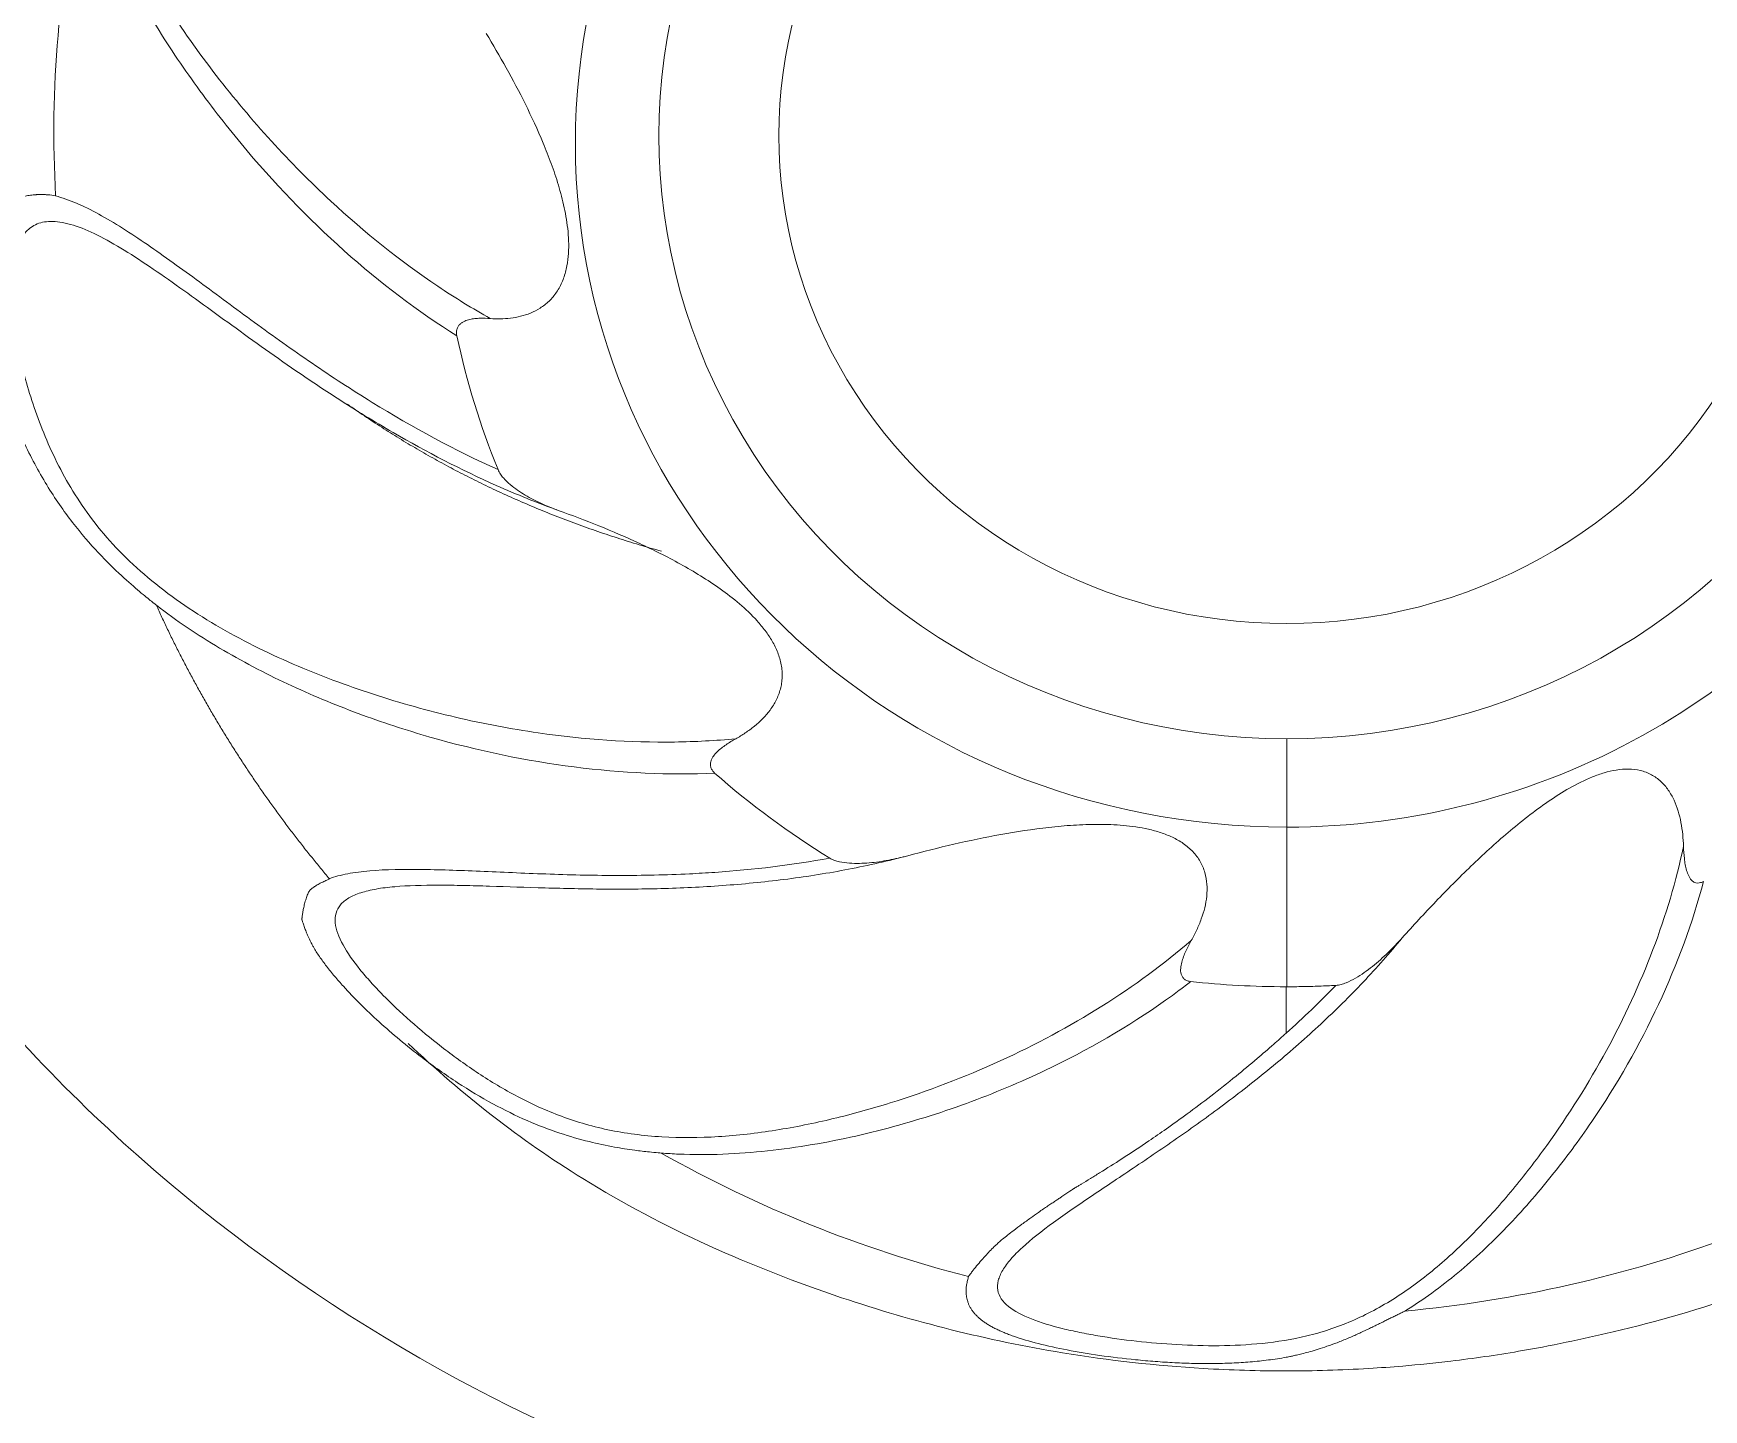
# Model space of a CAD drawing. Header units: millimetres. Extents: x -6909 to -4533, y -2578 to 782.
# Drawn here: x -5875.416 to -5870.484, y -643.571 to -639.507 of the extents above; entities that cross this region are included whole.
import ezdxf

# ---------------------------------------------------------------- set-up
doc = ezdxf.new("R2010")
doc.units = ezdxf.units.MM

msp = doc.modelspace()

# ---------------------------------------------------------------- linework, layer by layer
at = {"linetype": 'Continuous', "lineweight": 13}
for q in [(-5871.7149, -641.5901), (-5871.7149, -642.3223)]:
    msp.add_line((-5871.7149, -641.8509), q, dxfattribs=at)
at = {"linetype": 'Continuous', "lineweight": 18}
msp.add_line((-5871.7168, -642.3223), (-5871.7168, -642.3252), dxfattribs=at)
at = {"linetype": 'Continuous', "lineweight": 13, "extrusion": (0, 0, -1)}
for centre, major_axis, start_param, end_param in [((-5871.7149, -639.832), (2.101, 0), 1.570796, 4.712342), ((-5871.7149, -639.832), (2.101, 0), 4.712342, 7.853982), ((-5871.7149, -639.8084), (1.8542, 0), 1.570796, 4.712389), ((-5871.7149, -639.8084), (1.8542, 0), 4.712389, 7.853982)]:
    msp.add_ellipse(centre, major_axis=major_axis, ratio=0.960893, start_param=start_param, end_param=end_param, dxfattribs=at)
at = {"linetype": 'Continuous', "lineweight": 18, "extrusion": (0, 0, -1)}
for centre, major_axis, ratio, start_param, end_param in [((-5871.7149, -639.8084), (-1.5, 0), 0.960893, 4.712389, 7.853982), ((-5871.7149, -639.8084), (-1.5, 0), 0.960893, 1.570796, 4.712389), ((-5871.7168, -639.7997), (3.639, 0), 0.960893, 3.088095, 3.359272), ((-5871.7149, -639.919), (2.5014, 0), 0.960893, 2.768506, 2.940044), ((-5871.7168, -639.7997), (3.639, 0), 0.960893, 1.831581, 2.102619), ((-5871.7168, -639.7997), (3.639, 0), 0.960892, 1.20321, 1.47432)]:
    msp.add_ellipse(centre, major_axis=major_axis, ratio=ratio, start_param=start_param, end_param=end_param, dxfattribs=at)
at = {"linetype": 'Continuous', "lineweight": 13}
for points, knots in [([(-5871.7145, -647.6637), (-5872.2842, -647.6637), (-5873.4435, -647.5575), (-5875.6769, -646.9222), (-5877.6614, -645.6751), (-5878.9752, -644.1782), (-5879.5886, -643.232), (-5879.9751, -642.4819), (-5880.2844, -641.702), (-5880.4755, -641.0256), (-5880.5877, -640.4839), (-5880.6723, -639.9357), (-5880.7235, -639.1838), (-5880.7112, -638.4697), (-5880.7151, -637.8831), (-5880.7147, -637.5381)], [0, 0, 0, 0, 0.105821, 0.215179, 0.430357, 0.537946, 0.591741, 0.645536, 0.69933, 0.753125, 0.780022, 0.80692, 0.860714, 0.914509, 1, 1, 1, 1]), ([(-5876.7146, -637.6423), (-5876.7148, -637.9886), (-5876.7128, -638.5284), (-5876.719, -639.3748), (-5876.7, -639.711), (-5876.6579, -640.0249), (-5876.6, -640.3379), (-5876.4989, -640.7131), (-5876.3317, -641.1569), (-5876.1204, -641.5803), (-5875.7823, -642.1167), (-5875.0527, -642.966), (-5873.9416, -643.6752), (-5872.6866, -644.0367), (-5872.0352, -644.0972), (-5871.7145, -644.0971)], [0, 0, 0, 0, 0.085491, 0.139286, 0.19308, 0.219978, 0.246875, 0.30067, 0.354464, 0.408259, 0.462054, 0.569643, 0.784821, 0.894179, 1, 1, 1, 1]), ([(-5874.8135, -637.9667), (-5874.8538, -637.9314), (-5874.9197, -637.9151), (-5875.0025, -637.9522), (-5875.0819, -638.0218), (-5875.1613, -638.1381), (-5875.231, -638.2955), (-5875.2744, -638.4491), (-5875.2924, -638.5821), (-5875.2934, -638.6917), (-5875.2867, -638.7782), (-5875.2713, -638.8689), (-5875.2447, -638.97), (-5875.2057, -639.0795), (-5875.1534, -639.196), (-5875.0927, -639.3101), (-5875.0031, -639.4578), (-5874.8791, -639.6328), (-5874.7157, -639.8274), (-5874.5007, -640.045), (-5874.2817, -640.2197), (-5874.1192, -640.3195), (-5874.0671, -640.3487)], [0, 0, 0, 0, 0.076531, 0.117212, 0.157892, 0.239481, 0.304592, 0.362664, 0.414063, 0.439636, 0.465209, 0.491321, 0.517433, 0.549909, 0.582385, 0.615199, 0.648013, 0.712882, 0.777323, 0.841781, 0.949623, 1, 1, 1, 1]), ([(-5871.7145, -644.0971), (-5871.3937, -644.0971), (-5870.7515, -644.0375), (-5869.515, -643.6848), (-5868.4192, -642.9988), (-5867.6893, -642.1717), (-5867.3478, -641.6484), (-5867.1323, -641.2347), (-5866.9595, -640.8008), (-5866.8446, -640.4074), (-5866.7735, -640.0483), (-5866.7331, -639.7426), (-5866.7131, -639.4689), (-5866.7149, -639.0056), (-5866.7144, -638.7358), (-5866.7144, -638.5945)], [0, 0, 0, 0, 0.115471, 0.230941, 0.461882, 0.577353, 0.635088, 0.692824, 0.750559, 0.808294, 0.846971, 0.885647, 0.923765, 0.961882, 1, 1, 1, 1]), ([(-5862.7145, -638.6132), (-5862.7147, -638.7543), (-5862.7129, -639.049), (-5862.7197, -639.4333), (-5862.768, -640.0104), (-5862.8513, -640.5529), (-5862.9901, -641.1745), (-5863.2075, -641.8791), (-5863.5279, -642.6397), (-5863.9224, -643.3695), (-5864.542, -644.2892), (-5865.8559, -645.7413), (-5867.8093, -646.9424), (-5870.0061, -647.5594), (-5871.1447, -647.6638), (-5871.7145, -647.6637)], [0, 0, 0, 0, 0.038118, 0.076235, 0.114353, 0.153029, 0.191706, 0.249441, 0.307176, 0.364912, 0.422647, 0.538118, 0.769059, 0.884529, 1, 1, 1, 1]), ([(-5874.519, -640.5844), (-5874.5603, -640.5577), (-5874.6714, -640.4835), (-5874.8449, -640.3585), (-5875.0006, -640.2446), (-5875.1173, -640.1652), (-5875.1994, -640.1154), (-5875.2741, -640.0795), (-5875.3282, -640.0642), (-5875.3654, -640.0612), (-5875.3894, -640.0639), (-5875.4104, -640.0709), (-5875.448, -640.0944), (-5875.4798, -640.1632), (-5875.4841, -640.2942), (-5875.4628, -640.4458), (-5875.418, -640.6106), (-5875.3597, -640.7537), (-5875.2947, -640.8693), (-5875.2359, -640.9538), (-5875.1643, -641.0365), (-5875.0793, -641.1153), (-5874.9831, -641.1886), (-5874.8777, -641.2558), (-5874.7661, -641.3161), (-5874.6119, -641.3877), (-5874.4134, -641.462), (-5874.1701, -641.5297), (-5873.8704, -641.5866), (-5873.5913, -641.6056), (-5873.4015, -641.5955), (-5873.3423, -641.5899)], [0, 0, 0, 0, 0.028785, 0.078633, 0.128481, 0.15365, 0.178819, 0.203987, 0.229156, 0.240973, 0.252789, 0.264605, 0.276422, 0.326981, 0.377819, 0.428622, 0.479425, 0.530262, 0.554719, 0.579175, 0.603631, 0.628088, 0.653126, 0.678164, 0.703463, 0.728762, 0.778776, 0.828458, 0.878154, 0.961299, 1, 1, 1, 1]), ([(-5874.5424, -642.0032), (-5874.5264, -641.9972), (-5874.5082, -641.9924), (-5874.4681, -641.9847), (-5874.4462, -641.9819), (-5874.3757, -641.9759), (-5874.3225, -641.9751), (-5874.2087, -641.9768), (-5874.1483, -641.9791), (-5874.0226, -641.9844), (-5873.9572, -641.9874), (-5873.8569, -641.9909), (-5873.8231, -641.9919), (-5873.7551, -641.9932), (-5873.6523, -641.9943), (-5873.5482, -641.9922), (-5873.4537, -641.9876), (-5873.4288, -641.9861), (-5873.4039, -641.9844)], [0, 0, 0, 0, 0.078638, 0.078638, 0.157276, 0.157276, 0.314552, 0.314552, 0.471828, 0.471828, 0.629104, 0.629104, 0.707742, 0.707742, 0.78638, 0.943656, 0.943656, 1, 1, 1, 1])]:
    msp.add_open_spline(points, degree=3, knots=knots, dxfattribs=at)
at = {"linetype": 'Continuous', "lineweight": 18}
for points, knots in [([(-5874.1658, -640.4002), (-5874.2802, -640.3284), (-5874.3918, -640.2439), (-5874.6054, -640.0532), (-5874.7074, -639.947), (-5874.8508, -639.7745), (-5874.8969, -639.7147), (-5874.9855, -639.5911), (-5875.0279, -639.5271), (-5875.108, -639.3952), (-5875.1456, -639.3272), (-5875.2138, -639.1879), (-5875.2444, -639.1164), (-5875.2699, -639.0446)], [0, 0, 0, 0, 0.25, 0.25, 0.5, 0.5, 0.625, 0.625, 0.75, 0.75, 0.875, 0.875, 1, 1, 1, 1]), ([(-5874.0791, -639.5067), (-5874.059, -639.5399), (-5874.0393, -639.5738), (-5874.0006, -639.6434), (-5873.9817, -639.6791), (-5873.9452, -639.7528), (-5873.9275, -639.7908), (-5873.9027, -639.8505), (-5873.8947, -639.8707), (-5873.8796, -639.912), (-5873.8725, -639.9331), (-5873.8595, -639.9763), (-5873.8537, -639.9985), (-5873.8438, -640.0444), (-5873.8399, -640.0679), (-5873.8364, -640.1041), (-5873.8357, -640.1164), (-5873.8354, -640.141), (-5873.8359, -640.1533), (-5873.8381, -640.1779), (-5873.84, -640.1903), (-5873.8456, -640.2149), (-5873.8493, -640.2268), (-5873.8564, -640.244), (-5873.8591, -640.2496), (-5873.8648, -640.2604), (-5873.8679, -640.2656), (-5873.8746, -640.2755), (-5873.8781, -640.2802), (-5873.8856, -640.2891), (-5873.8896, -640.2933), (-5873.9019, -640.3052), (-5873.9107, -640.312), (-5873.9289, -640.3237), (-5873.9385, -640.3286), (-5873.9675, -640.3406), (-5873.9873, -640.3452), (-5874.0173, -640.3488), (-5874.0273, -640.3494), (-5874.0472, -640.3498), (-5874.0572, -640.3495), (-5874.0671, -640.3488)], [0, 0, 0, 0, 0.125, 0.125, 0.25, 0.25, 0.375, 0.375, 0.4375, 0.4375, 0.5, 0.5, 0.5625, 0.5625, 0.625, 0.625, 0.65625, 0.65625, 0.6875, 0.6875, 0.71875, 0.71875, 0.75, 0.75, 0.765625, 0.765625, 0.78125, 0.78125, 0.796875, 0.796875, 0.8125, 0.8125, 0.84375, 0.84375, 0.875, 0.875, 0.9375, 0.9375, 0.96875, 0.96875, 1, 1, 1, 1]), ([(-5875.0532, -641.1956), (-5875.0546, -641.1944), (-5875.0596, -641.1906), (-5875.0763, -641.1771), (-5875.0881, -641.1676), (-5875.1179, -641.1424), (-5875.136, -641.1268), (-5875.1771, -641.0887), (-5875.2002, -641.0663), (-5875.2492, -641.0139), (-5875.2751, -640.9841), (-5875.3267, -640.9173), (-5875.3523, -640.8804), (-5875.4012, -640.8003), (-5875.4244, -640.7571), (-5875.4562, -640.6888), (-5875.4663, -640.6654), (-5875.4806, -640.6295), (-5875.4875, -640.6114), (-5875.4952, -640.5899), (-5875.499, -640.5791), (-5875.5009, -640.5736), (-5875.5018, -640.5709), (-5875.5023, -640.5696), (-5875.5025, -640.5689), (-5875.5026, -640.5685), (-5875.5026, -640.5684), (-5875.5027, -640.5683), (-5875.5027, -640.5682), (-5875.5028, -640.5679), (-5875.5032, -640.5666), (-5875.5041, -640.5633), (-5875.5047, -640.5613), (-5875.505, -640.5602), (-5875.5051, -640.5596), (-5875.5052, -640.5593), (-5875.5052, -640.5592), (-5875.5053, -640.5591), (-5875.5053, -640.5591), (-5875.5065, -640.5545), (-5875.5081, -640.5484), (-5875.5096, -640.5425), (-5875.5103, -640.5399), (-5875.5106, -640.5387), (-5875.5108, -640.5381), (-5875.5108, -640.5378), (-5875.5109, -640.5376), (-5875.5109, -640.5376), (-5875.5109, -640.5376), (-5875.5139, -640.5259), (-5875.5181, -640.5086), (-5875.5228, -640.4886), (-5875.525, -640.4786), (-5875.5261, -640.4736), (-5875.5267, -640.4711), (-5875.527, -640.4698), (-5875.5271, -640.4692), (-5875.5272, -640.4689), (-5875.5272, -640.4687), (-5875.5272, -640.4686), (-5875.5283, -640.4637), (-5875.53, -640.4565), (-5875.5342, -640.4376), (-5875.5368, -640.4258), (-5875.5423, -640.3981), (-5875.5453, -640.3821), (-5875.5496, -640.3552), (-5875.5517, -640.341), (-5875.5539, -640.3233), (-5875.555, -640.3142), (-5875.5555, -640.3096), (-5875.5557, -640.3073), (-5875.5559, -640.3061), (-5875.5559, -640.3055), (-5875.5559, -640.3053), (-5875.556, -640.3051), (-5875.556, -640.305), (-5875.558, -640.2855), (-5875.5597, -640.2651), (-5875.5616, -640.2333), (-5875.5621, -640.2225), (-5875.5625, -640.2061), (-5875.5626, -640.1979), (-5875.5627, -640.1882), (-5875.5626, -640.1833), (-5875.5626, -640.1809), (-5875.5626, -640.1796), (-5875.5626, -640.179), (-5875.5626, -640.1788), (-5875.5626, -640.1786), (-5875.5626, -640.1786), (-5875.5623, -640.1625), (-5875.5615, -640.1489), (-5875.5593, -640.1258), (-5875.5579, -640.1163), (-5875.5553, -640.101), (-5875.554, -640.0951), (-5875.5525, -640.0888), (-5875.5519, -640.0862), (-5875.5514, -640.0843), (-5875.5512, -640.0836), (-5875.5511, -640.0833), (-5875.551, -640.0831), (-5875.551, -640.0831), (-5875.551, -640.083), (-5875.551, -640.083), (-5875.551, -640.083), (-5875.5481, -640.0734), (-5875.5442, -640.0634), (-5875.5361, -640.0486), (-5875.533, -640.0437), (-5875.5277, -640.0366), (-5875.5249, -640.0331), (-5875.5213, -640.0291), (-5875.5195, -640.0271), (-5875.5185, -640.0262), (-5875.518, -640.0257), (-5875.5178, -640.0255), (-5875.5177, -640.0253), (-5875.5176, -640.0253), (-5875.5069, -640.0148), (-5875.4963, -640.008), (-5875.4827, -640.0009), (-5875.4785, -639.999), (-5875.4729, -639.9968), (-5875.4703, -639.9958), (-5875.4676, -639.9949), (-5875.4663, -639.9944), (-5875.4657, -639.9942), (-5875.4654, -639.9941), (-5875.4653, -639.9941), (-5875.4652, -639.9941), (-5875.4652, -639.994), (-5875.4559, -639.9909), (-5875.4463, -639.9883), (-5875.4312, -639.9855), (-5875.426, -639.9848), (-5875.4181, -639.9839), (-5875.4142, -639.9835), (-5875.4094, -639.9831), (-5875.4071, -639.983), (-5875.4059, -639.9829), (-5875.4053, -639.9829), (-5875.405, -639.9829), (-5875.4048, -639.9829), (-5875.4048, -639.9829), (-5875.4047, -639.9829), (-5875.4026, -639.9827), (-5875.3992, -639.9826), (-5875.3921, -639.9825), (-5875.388, -639.9825), (-5875.3823, -639.9828), (-5875.3792, -639.983), (-5875.3775, -639.9831), (-5875.3767, -639.9831), (-5875.3763, -639.9831), (-5875.3761, -639.9832), (-5875.3759, -639.9832), (-5875.365, -639.984), (-5875.3564, -639.9855), (-5875.3506, -639.9868)], [0, 0, 0, 0, 0.013889, 0.013889, 0.027778, 0.027778, 0.041667, 0.041667, 0.055556, 0.055556, 0.069444, 0.069444, 0.083333, 0.083333, 0.097222, 0.097222, 0.104167, 0.104167, 0.107639, 0.109375, 0.110243, 0.110677, 0.110894, 0.111003, 0.111057, 0.111084, 0.111098, 0.111098, 0.111111, 0.111111, 0.125, 0.131944, 0.135417, 0.137153, 0.138021, 0.138455, 0.138672, 0.138672, 0.138889, 0.138889, 0.152778, 0.159722, 0.163194, 0.164931, 0.165799, 0.166233, 0.16645, 0.16645, 0.166667, 0.166667, 0.194444, 0.208333, 0.215278, 0.21875, 0.220486, 0.221354, 0.221788, 0.222005, 0.222005, 0.222222, 0.222222, 0.25, 0.25, 0.277778, 0.277778, 0.305556, 0.305556, 0.319444, 0.326389, 0.329861, 0.331597, 0.332465, 0.332899, 0.333116, 0.333225, 0.333225, 0.333333, 0.333333, 0.388889, 0.388889, 0.416667, 0.416667, 0.430556, 0.4375, 0.440972, 0.442708, 0.443576, 0.44401, 0.444227, 0.444227, 0.444444, 0.444444, 0.472222, 0.472222, 0.5, 0.5, 0.527778, 0.527778, 0.541667, 0.548611, 0.552083, 0.553819, 0.554688, 0.555122, 0.555339, 0.555339, 0.555556, 0.555556, 0.611111, 0.611111, 0.638889, 0.638889, 0.652778, 0.659722, 0.663194, 0.664931, 0.665799, 0.666233, 0.666233, 0.666667, 0.666667, 0.722222, 0.722222, 0.75, 0.75, 0.763889, 0.770833, 0.774306, 0.776042, 0.77691, 0.777344, 0.777344, 0.777778, 0.777778, 0.833333, 0.833333, 0.861111, 0.861111, 0.875, 0.881944, 0.885417, 0.887153, 0.888021, 0.888455, 0.888672, 0.888672, 0.888889, 0.888889, 0.916667, 0.916667, 0.930556, 0.9375, 0.940972, 0.942708, 0.943576, 0.94401, 0.94401, 0.944444, 0.944444, 1, 1, 1, 1]), ([(-5875.3506, -639.9868), (-5875.3311, -639.9919), (-5875.3106, -639.9991), (-5875.2681, -640.0172), (-5875.246, -640.0281), (-5875.1777, -640.0654), (-5875.1295, -640.0964), (-5875.0299, -640.1647), (-5874.9786, -640.2018), (-5874.8732, -640.2793), (-5874.819, -640.3197), (-5874.7357, -640.3804), (-5874.7077, -640.4007), (-5874.6509, -640.4411), (-5874.5649, -640.5012), (-5874.4762, -640.5592), (-5874.2958, -640.6705), (-5874.1711, -640.7382), (-5874.0443, -640.7951)], [0, 0, 0, 0, 0.0625, 0.0625, 0.125, 0.125, 0.25, 0.25, 0.375, 0.375, 0.5, 0.5, 0.5625, 0.5625, 0.625, 0.75, 0.75, 1, 1, 1, 1]), ([(-5874.0671, -640.3487), (-5874.0772, -640.348), (-5874.0872, -640.3477), (-5874.1024, -640.3481), (-5874.1074, -640.3484), (-5874.1176, -640.3495), (-5874.1227, -640.3503), (-5874.1328, -640.3527), (-5874.1378, -640.3542), (-5874.1451, -640.3575), (-5874.1475, -640.3587), (-5874.1521, -640.3616), (-5874.1544, -640.3634), (-5874.1586, -640.3674), (-5874.1606, -640.3698), (-5874.1637, -640.3751), (-5874.165, -640.3781), (-5874.1665, -640.3843), (-5874.1668, -640.3876), (-5874.1667, -640.394), (-5874.1663, -640.3971), (-5874.1657, -640.4001)], [0, 0, 0, 0, 0.25, 0.25, 0.375, 0.375, 0.5, 0.5, 0.625, 0.625, 0.6875, 0.6875, 0.75, 0.75, 0.8125, 0.8125, 0.875, 0.875, 0.9375, 0.9375, 1, 1, 1, 1]), ([(-5873.8667, -640.9153), (-5873.928, -640.8932), (-5874.0936, -640.8264), (-5874.3127, -640.7128), (-5874.4649, -640.6192), (-5874.519, -640.5844)], [0, 0, 0, 0, 0.271615, 0.736556, 1, 1, 1, 1]), ([(-5873.8667, -640.9153), (-5873.8834, -640.9093), (-5873.8999, -640.9027), (-5873.9324, -640.8878), (-5873.9483, -640.8796), (-5873.9792, -640.8613), (-5873.9941, -640.8513), (-5874.0153, -640.8333), (-5874.0221, -640.8268), (-5874.0315, -640.8161), (-5874.0344, -640.8123), (-5874.0399, -640.8041), (-5874.0423, -640.7998), (-5874.0443, -640.795)], [0, 0, 0, 0, 0.25, 0.25, 0.5, 0.5, 0.75, 0.75, 0.875, 0.875, 0.9375, 0.9375, 1, 1, 1, 1]), ([(-5873.8667, -640.9154), (-5873.8266, -640.9298), (-5873.7865, -640.945), (-5873.7062, -640.9775), (-5873.6661, -640.9947), (-5873.5858, -641.032), (-5873.5457, -641.0519), (-5873.4857, -641.0851), (-5873.4658, -641.0967), (-5873.4265, -641.121), (-5873.4071, -641.1338), (-5873.3687, -641.161), (-5873.3499, -641.1754), (-5873.3131, -641.2068), (-5873.2954, -641.2235), (-5873.2707, -641.251), (-5873.2627, -641.2606), (-5873.2479, -641.2804), (-5873.241, -641.2907), (-5873.2286, -641.3122), (-5873.223, -641.3234), (-5873.2138, -641.3469), (-5873.2103, -641.3589), (-5873.2069, -641.3772), (-5873.206, -641.3834), (-5873.2051, -641.3957), (-5873.205, -641.4018), (-5873.2054, -641.4139), (-5873.2059, -641.4199), (-5873.2077, -641.4317), (-5873.209, -641.4375), (-5873.2136, -641.4547), (-5873.2178, -641.4655), (-5873.228, -641.4861), (-5873.2341, -641.4959), (-5873.2542, -641.5232), (-5873.2699, -641.5388), (-5873.2958, -641.5599), (-5873.3048, -641.5665), (-5873.3232, -641.5788), (-5873.3326, -641.5845), (-5873.3423, -641.59)], [0, 0, 0, 0, 0.125, 0.125, 0.25, 0.25, 0.375, 0.375, 0.4375, 0.4375, 0.5, 0.5, 0.5625, 0.5625, 0.625, 0.625, 0.65625, 0.65625, 0.6875, 0.6875, 0.71875, 0.71875, 0.75, 0.75, 0.765625, 0.765625, 0.78125, 0.78125, 0.796875, 0.796875, 0.8125, 0.8125, 0.84375, 0.84375, 0.875, 0.875, 0.9375, 0.9375, 0.96875, 0.96875, 1, 1, 1, 1]), ([(-5873.4047, -641.6916), (-5873.539, -641.6973), (-5873.6782, -641.6911), (-5873.9604, -641.6552), (-5874.1034, -641.6255), (-5874.3165, -641.5643), (-5874.3872, -641.5411), (-5874.5276, -641.4889), (-5874.5971, -641.46), (-5874.734, -641.3958), (-5874.8013, -641.3606), (-5874.9315, -641.2833), (-5874.9944, -641.2411), (-5875.0532, -641.1956)], [0, 0, 0, 0, 0.25, 0.25, 0.5, 0.5, 0.625, 0.625, 0.75, 0.75, 0.875, 0.875, 1, 1, 1, 1]), ([(-5873.3423, -641.5899), (-5873.3521, -641.5954), (-5873.3617, -641.6011), (-5873.3802, -641.6138), (-5873.3891, -641.6207), (-5873.4012, -641.6326), (-5873.405, -641.6369), (-5873.4099, -641.6439), (-5873.4115, -641.6463), (-5873.4141, -641.6515), (-5873.4152, -641.6542), (-5873.4168, -641.6601), (-5873.4173, -641.6631), (-5873.4172, -641.6694), (-5873.4166, -641.6725), (-5873.4145, -641.6786), (-5873.4129, -641.6814), (-5873.4092, -641.6866), (-5873.407, -641.689), (-5873.4047, -641.6911)], [0, 0, 0, 0, 0.25, 0.25, 0.5, 0.5, 0.625, 0.625, 0.6875, 0.6875, 0.75, 0.75, 0.8125, 0.8125, 0.875, 0.875, 0.9375, 0.9375, 1, 1, 1, 1]), ([(-5871.3743, -642.1779), (-5871.3418, -642.1417), (-5871.3088, -642.1059), (-5871.2413, -642.0353), (-5871.2068, -642.0006), (-5871.1359, -641.9324), (-5871.0995, -641.8989), (-5871.0425, -641.8505), (-5871.0232, -641.8348), (-5870.9839, -641.8043), (-5870.9639, -641.7895), (-5870.9228, -641.7613), (-5870.9017, -641.7479), (-5870.8581, -641.7232), (-5870.8358, -641.712), (-5870.8012, -641.6981), (-5870.7894, -641.6939), (-5870.7658, -641.687), (-5870.754, -641.6842), (-5870.7302, -641.6804), (-5870.7181, -641.6794), (-5870.694, -641.6798), (-5870.6823, -641.6811), (-5870.6653, -641.6851), (-5870.6597, -641.6868), (-5870.6488, -641.6909), (-5870.6435, -641.6933), (-5870.6335, -641.6986), (-5870.6286, -641.7016), (-5870.6194, -641.7083), (-5870.615, -641.7119), (-5870.6024, -641.7236), (-5870.5951, -641.7322), (-5870.5821, -641.7508), (-5870.5764, -641.7609), (-5870.562, -641.7922), (-5870.5555, -641.8144), (-5870.5489, -641.8489), (-5870.5472, -641.8606), (-5870.5448, -641.8841), (-5870.544, -641.8959), (-5870.5436, -641.9078)], [0, 0, 0, 0, 0.125, 0.125, 0.25, 0.25, 0.375, 0.375, 0.4375, 0.4375, 0.5, 0.5, 0.5625, 0.5625, 0.625, 0.625, 0.65625, 0.65625, 0.6875, 0.6875, 0.71875, 0.71875, 0.75, 0.75, 0.765625, 0.765625, 0.78125, 0.78125, 0.796875, 0.796875, 0.8125, 0.8125, 0.84375, 0.84375, 0.875, 0.875, 0.9375, 0.9375, 0.96875, 0.96875, 1, 1, 1, 1]), ([(-5872.8339, -641.9353), (-5872.7891, -641.9232), (-5872.7439, -641.9119), (-5872.6526, -641.8908), (-5872.6065, -641.8812), (-5872.5131, -641.8643), (-5872.4658, -641.857), (-5872.3936, -641.8489), (-5872.3694, -641.8467), (-5872.3208, -641.8436), (-5872.2964, -641.8427), (-5872.2474, -641.8427), (-5872.2227, -641.8436), (-5872.173, -641.848), (-5872.1483, -641.8515), (-5872.1116, -641.8598), (-5872.0995, -641.8631), (-5872.0757, -641.8709), (-5872.0642, -641.8755), (-5872.0418, -641.8861), (-5872.0309, -641.8922), (-5872.0104, -641.9065), (-5872.001, -641.9144), (-5871.9883, -641.9277), (-5871.9843, -641.9324), (-5871.977, -641.9422), (-5871.9737, -641.9472), (-5871.9678, -641.9575), (-5871.9652, -641.9629), (-5871.9606, -641.9738), (-5871.9586, -641.9795), (-5871.9537, -641.9966), (-5871.9518, -642.0081), (-5871.9501, -642.0313), (-5871.9503, -642.0431), (-5871.9538, -642.0777), (-5871.9596, -642.1001), (-5871.9715, -642.1329), (-5871.976, -642.1437), (-5871.9859, -642.1649), (-5871.9912, -642.1753), (-5871.997, -642.1855)], [0, 0, 0, 0, 0.125, 0.125, 0.25, 0.25, 0.375, 0.375, 0.4375, 0.4375, 0.5, 0.5, 0.5625, 0.5625, 0.625, 0.625, 0.65625, 0.65625, 0.6875, 0.6875, 0.71875, 0.71875, 0.75, 0.75, 0.765625, 0.765625, 0.78125, 0.78125, 0.796875, 0.796875, 0.8125, 0.8125, 0.84375, 0.84375, 0.875, 0.875, 0.9375, 0.9375, 0.96875, 0.96875, 1, 1, 1, 1]), ([(-5871.3743, -642.1779), (-5871.4109, -642.2224), (-5871.4494, -642.266), (-5871.5297, -642.3509), (-5871.6134, -642.4336), (-5871.702, -642.5113), (-5871.7922, -642.5864), (-5871.8381, -642.6227), (-5871.9304, -642.6926), (-5871.9769, -642.7263), (-5872.0694, -642.7911), (-5872.1154, -642.8223), (-5872.2046, -642.8822), (-5872.2479, -642.9109), (-5872.3093, -642.9523), (-5872.3292, -642.9659), (-5872.3676, -642.9925), (-5872.3861, -643.0055), (-5872.4388, -643.044), (-5872.4702, -643.0686), (-5872.5087, -643.1039), (-5872.5201, -643.1153), (-5872.5395, -643.1377), (-5872.5476, -643.1486), (-5872.5601, -643.1698), (-5872.5645, -643.1801), (-5872.5696, -643.1999), (-5872.5701, -643.2093), (-5872.567, -643.2273), (-5872.5635, -643.2358), (-5872.5529, -643.2518), (-5872.5458, -643.2594), (-5872.5198, -643.2805), (-5872.4963, -643.2926), (-5872.4419, -643.3141), (-5872.4111, -643.3234), (-5872.3614, -643.3357), (-5872.3443, -643.3395), (-5872.3091, -643.3467), (-5872.2912, -643.35), (-5872.2362, -643.3594), (-5872.16, -643.37), (-5872.0801, -643.3769), (-5871.9986, -643.3815), (-5871.9572, -643.3827), (-5871.8732, -643.382), (-5871.8306, -643.3799), (-5871.744, -643.3711), (-5871.7002, -643.3642), (-5871.6121, -643.343), (-5871.5677, -643.3286), (-5871.4799, -643.2908), (-5871.4365, -643.2676), (-5871.3521, -643.2137), (-5871.3109, -643.183), (-5871.2314, -643.1161), (-5871.193, -643.0799), (-5871.1186, -643.0033), (-5871.0826, -642.9629), (-5871.0132, -642.8792), (-5870.9797, -642.8357), (-5870.8832, -642.7018), (-5870.824, -642.6076), (-5870.7184, -642.4136), (-5870.6723, -642.3136), (-5870.5956, -642.1114), (-5870.5652, -642.0092), (-5870.5437, -641.9078)], [0, 0, 0, 0, 0.03125, 0.03125, 0.0625, 0.09375, 0.09375, 0.125, 0.125, 0.15625, 0.15625, 0.1875, 0.1875, 0.21875, 0.21875, 0.234375, 0.234375, 0.25, 0.25, 0.28125, 0.28125, 0.296875, 0.296875, 0.3125, 0.3125, 0.328125, 0.328125, 0.34375, 0.34375, 0.359375, 0.359375, 0.375, 0.375, 0.40625, 0.40625, 0.4375, 0.4375, 0.453125, 0.453125, 0.46875, 0.46875, 0.5, 0.53125, 0.53125, 0.5625, 0.5625, 0.59375, 0.59375, 0.625, 0.625, 0.65625, 0.65625, 0.6875, 0.6875, 0.71875, 0.71875, 0.75, 0.75, 0.78125, 0.78125, 0.8125, 0.8125, 0.875, 0.875, 0.9375, 0.9375, 1, 1, 1, 1]), ([(-5870.5437, -641.9078), (-5870.5433, -641.9199), (-5870.5426, -641.9319), (-5870.5405, -641.9497), (-5870.5397, -641.9556), (-5870.5376, -641.9673), (-5870.5363, -641.9731), (-5870.533, -641.9844), (-5870.531, -641.99), (-5870.5271, -641.9978), (-5870.5257, -642.0003), (-5870.5224, -642.005), (-5870.5205, -642.0073), (-5870.5162, -642.0112), (-5870.5137, -642.0129), (-5870.5083, -642.0152), (-5870.5054, -642.0159), (-5870.4992, -642.0161), (-5870.4961, -642.0156), (-5870.4901, -642.0139), (-5870.4872, -642.0126), (-5870.4843, -642.0111)], [0, 0, 0, 0, 0.25, 0.25, 0.375, 0.375, 0.5, 0.5, 0.625, 0.625, 0.6875, 0.6875, 0.75, 0.75, 0.8125, 0.8125, 0.875, 0.875, 0.9375, 0.9375, 1, 1, 1, 1]), ([(-5872.8339, -641.9353), (-5872.8914, -641.9505), (-5872.9499, -641.9638), (-5873.0684, -641.9867), (-5873.1884, -642.0058), (-5873.3098, -642.0181), (-5873.4312, -642.0272), (-5873.4918, -642.0303), (-5873.6122, -642.0338), (-5873.672, -642.0343), (-5873.7901, -642.0334), (-5873.8483, -642.0321), (-5873.9614, -642.0288), (-5874.0163, -642.0269), (-5874.0953, -642.0245), (-5874.1211, -642.0238), (-5874.1713, -642.0227), (-5874.1958, -642.0224), (-5874.2667, -642.0222), (-5874.3106, -642.0234), (-5874.3688, -642.0285), (-5874.3869, -642.0307), (-5874.4203, -642.0366), (-5874.4355, -642.0403), (-5874.4626, -642.0491), (-5874.4746, -642.0542), (-5874.4949, -642.0661), (-5874.5032, -642.0728), (-5874.5157, -642.0878), (-5874.5201, -642.0961), (-5874.5251, -642.1139), (-5874.5258, -642.1234), (-5874.523, -642.1535), (-5874.5145, -642.1757), (-5874.489, -642.2221), (-5874.4719, -642.2464), (-5874.4419, -642.2836), (-5874.4311, -642.2961), (-5874.4084, -642.3213), (-5874.3964, -642.334), (-5874.359, -642.3723), (-5874.3047, -642.4236), (-5874.2433, -642.4747), (-5874.1785, -642.5249), (-5874.1444, -642.5497), (-5874.0725, -642.5977), (-5874.0345, -642.6209), (-5873.9537, -642.6642), (-5873.9109, -642.6844), (-5873.8197, -642.7191), (-5873.771, -642.7338), (-5873.6688, -642.7553), (-5873.6153, -642.7623), (-5873.5059, -642.7688), (-5873.4499, -642.7684), (-5873.3373, -642.7615), (-5873.2807, -642.7549), (-5873.1673, -642.7368), (-5873.1107, -642.7254), (-5872.9981, -642.6984), (-5872.9421, -642.6828), (-5872.7756, -642.6309), (-5872.6666, -642.5892), (-5872.4568, -642.4935), (-5872.3559, -642.4393), (-5872.1664, -642.3201), (-5872.0778, -642.255), (-5871.997, -642.1855)], [0, 0, 0, 0, 0.03125, 0.03125, 0.0625, 0.09375, 0.09375, 0.125, 0.125, 0.15625, 0.15625, 0.1875, 0.1875, 0.21875, 0.21875, 0.234375, 0.234375, 0.25, 0.25, 0.28125, 0.28125, 0.296875, 0.296875, 0.3125, 0.3125, 0.328125, 0.328125, 0.34375, 0.34375, 0.359375, 0.359375, 0.375, 0.375, 0.40625, 0.40625, 0.4375, 0.4375, 0.453125, 0.453125, 0.46875, 0.46875, 0.5, 0.53125, 0.53125, 0.5625, 0.5625, 0.59375, 0.59375, 0.625, 0.625, 0.65625, 0.65625, 0.6875, 0.6875, 0.71875, 0.71875, 0.75, 0.75, 0.78125, 0.78125, 0.8125, 0.8125, 0.875, 0.875, 0.9375, 0.9375, 1, 1, 1, 1]), ([(-5872.8339, -641.9353), (-5872.8526, -641.9403), (-5872.8714, -641.9447), (-5872.9096, -641.9519), (-5872.9288, -641.9547), (-5872.9674, -641.9581), (-5872.9869, -641.9587), (-5873.0165, -641.9566), (-5873.0265, -641.9554), (-5873.0411, -641.9521), (-5873.046, -641.9507), (-5873.0556, -641.9473), (-5873.0603, -641.9452), (-5873.0648, -641.9424)], [0, 0, 0, 0, 0.25, 0.25, 0.5, 0.5, 0.75, 0.75, 0.875, 0.875, 0.9375, 0.9375, 1, 1, 1, 1]), ([(-5873.5621, -642.8135), (-5873.5651, -642.8132), (-5873.5769, -642.8123), (-5873.6031, -642.8098), (-5873.6462, -642.8047), (-5873.7053, -642.7954), (-5873.7792, -642.7796), (-5873.8653, -642.7548), (-5873.9604, -642.7183), (-5874.0612, -642.6689), (-5874.1653, -642.6065), (-5874.2571, -642.5413), (-5874.3343, -642.4799), (-5874.3955, -642.4267), (-5874.4514, -642.3737), (-5874.4898, -642.3334), (-5874.514, -642.3062), (-5874.5268, -642.2913), (-5874.5389, -642.2766), (-5874.5505, -642.2619), (-5874.5615, -642.2474), (-5874.5717, -642.233), (-5874.5791, -642.2221), (-5874.5841, -642.2141), (-5874.5877, -642.2081), (-5874.5922, -642.1999), (-5874.5983, -642.1882), (-5874.6047, -642.1746), (-5874.6107, -642.1602), (-5874.6158, -642.1472), (-5874.6191, -642.1376), (-5874.6213, -642.131), (-5874.6223, -642.1281), (-5874.6229, -642.1261), (-5874.6232, -642.1252), (-5874.6233, -642.1246), (-5874.6235, -642.1242), (-5874.6234, -642.1239), (-5874.6234, -642.1233), (-5874.6233, -642.1223), (-5874.6232, -642.1207), (-5874.623, -642.1184), (-5874.6227, -642.1158), (-5874.6219, -642.1099), (-5874.6205, -642.1006), (-5874.6178, -642.0873), (-5874.6145, -642.0733), (-5874.6102, -642.0592), (-5874.606, -642.0482), (-5874.6024, -642.0413), (-5874.5999, -642.0377), (-5874.5974, -642.0351), (-5874.5944, -642.0325), (-5874.5907, -642.0295), (-5874.5844, -642.0252), (-5874.5771, -642.0209), (-5874.5688, -642.0165), (-5874.5622, -642.0132), (-5874.5558, -642.0102), (-5874.5503, -642.0075), (-5874.5459, -642.0054), (-5874.5435, -642.0039), (-5874.5424, -642.0032)], [0, 0, 0, 0, 0.005798, 0.022591, 0.05026, 0.08856, 0.136896, 0.194019, 0.257754, 0.326223, 0.397776, 0.471812, 0.520374, 0.567097, 0.612458, 0.656841, 0.669534, 0.682205, 0.694854, 0.707482, 0.720091, 0.732685, 0.74527, 0.748743, 0.754227, 0.761725, 0.771239, 0.786858, 0.799997, 0.811935, 0.823434, 0.826921, 0.830575, 0.831332, 0.832549, 0.83308, 0.833286, 0.833533, 0.834234, 0.83539, 0.836998, 0.840304, 0.843467, 0.846488, 0.861802, 0.876424, 0.892989, 0.910261, 0.924655, 0.931126, 0.935325, 0.938709, 0.942863, 0.947793, 0.953508, 0.966114, 0.972634, 0.980181, 0.986704, 0.992189, 0.996623, 1, 1, 1, 1]), ([(-5870.4843, -642.0111), (-5870.5168, -642.1331), (-5870.5617, -642.2552), (-5870.673, -642.4937), (-5870.7395, -642.6101), (-5870.8524, -642.7761), (-5870.8922, -642.8301), (-5870.9759, -642.9342), (-5871.0199, -642.9844), (-5871.1119, -643.08), (-5871.1599, -643.1253), (-5871.2601, -643.2088), (-5871.3124, -643.247), (-5871.3663, -643.2801)], [0, 0, 0, 0, 0.25, 0.25, 0.5, 0.5, 0.625, 0.625, 0.75, 0.75, 0.875, 0.875, 1, 1, 1, 1]), ([(-5871.997, -642.1855), (-5872.0029, -642.1958), (-5872.0083, -642.2063), (-5872.0181, -642.2277), (-5872.0224, -642.2387), (-5872.0268, -642.2558), (-5872.028, -642.2617), (-5872.0286, -642.2704), (-5872.0287, -642.2734), (-5872.0283, -642.2792), (-5872.0279, -642.2822), (-5872.0262, -642.288), (-5872.025, -642.2908), (-5872.0216, -642.296), (-5872.0195, -642.2983), (-5872.0144, -642.3021), (-5872.0115, -642.3035), (-5872.0054, -642.3057), (-5872.0023, -642.3063), (-5871.9991, -642.3067)], [0, 0, 0, 0, 0.25, 0.25, 0.5, 0.5, 0.625, 0.625, 0.6875, 0.6875, 0.75, 0.75, 0.8125, 0.8125, 0.875, 0.875, 0.9375, 0.9375, 1, 1, 1, 1]), ([(-5871.3743, -642.1779), (-5871.3878, -642.193), (-5871.4019, -642.2076), (-5871.4311, -642.2359), (-5871.4463, -642.2494), (-5871.478, -642.2747), (-5871.4945, -642.2866), (-5871.5212, -642.302), (-5871.5305, -642.3068), (-5871.545, -642.3126), (-5871.5499, -642.3143), (-5871.56, -642.317), (-5871.5652, -642.318), (-5871.5705, -642.3182)], [0, 0, 0, 0, 0.25, 0.25, 0.5, 0.5, 0.75, 0.75, 0.875, 0.875, 0.9375, 0.9375, 1, 1, 1, 1]), ([(-5871.9987, -642.3072), (-5872.0099, -642.3158), (-5872.1271, -642.4047), (-5872.3279, -642.5274), (-5872.6137, -642.6533), (-5872.86, -642.7352), (-5873.0735, -642.7838), (-5873.2482, -642.8085), (-5873.38, -642.8184), (-5873.485, -642.8184), (-5873.545, -642.8148), (-5873.5621, -642.8135)], [0, 0, 0, 0, 0.027142, 0.281338, 0.433273, 0.585168, 0.738074, 0.81542, 0.892767, 0.969317, 1, 1, 1, 1]), ([(-5871.7149, -642.3223), (-5871.6994, -642.3223), (-5871.6839, -642.3221), (-5871.6521, -642.3216), (-5871.6357, -642.3211), (-5871.6031, -642.3199), (-5871.5868, -642.3192), (-5871.5705, -642.3183)], [0, 0, 0, 0, 0.322026, 0.322026, 0.660948, 0.660948, 1, 1, 1, 1]), ([(-5872.655, -643.1783), (-5872.6549, -643.178), (-5872.6545, -643.1772), (-5872.6534, -643.1757), (-5872.6511, -643.1725), (-5872.648, -643.1683), (-5872.6412, -643.1594), (-5872.6311, -643.1468), (-5872.6169, -643.1302), (-5872.599, -643.1099), (-5872.5821, -643.0925), (-5872.5654, -643.0772), (-5872.5535, -643.067), (-5872.5387, -643.055), (-5872.5196, -643.0404), (-5872.4968, -643.0235), (-5872.4724, -643.0057), (-5872.4512, -642.9905), (-5872.4344, -642.9788), (-5872.4211, -642.97), (-5872.4092, -642.9621), (-5872.3982, -642.9548), (-5872.3883, -642.9482), (-5872.3782, -642.9414), (-5872.3674, -642.9342), (-5872.3587, -642.9283), (-5872.3522, -642.9239), (-5872.3491, -642.9218), (-5872.3466, -642.9201), (-5872.3449, -642.9189), (-5872.3422, -642.9174), (-5872.3369, -642.9141), (-5872.3298, -642.9099), (-5872.3154, -642.9013), (-5872.295, -642.8888), (-5872.2549, -642.8642), (-5872.1974, -642.8276), (-5872.1315, -642.7842), (-5872.0674, -642.7399), (-5872.0064, -642.696), (-5871.9376, -642.6443), (-5871.8687, -642.5897), (-5871.8068, -642.5382), (-5871.7576, -642.4957), (-5871.7291, -642.4703), (-5871.7168, -642.4593)], [0, 0, 0, 0, 0.001131, 0.003452, 0.006972, 0.016007, 0.022662, 0.047113, 0.072633, 0.095439, 0.134938, 0.147328, 0.162462, 0.180428, 0.201318, 0.22884, 0.257408, 0.281809, 0.297297, 0.310433, 0.322564, 0.333673, 0.343747, 0.352773, 0.364156, 0.37625, 0.379263, 0.383577, 0.385765, 0.386689, 0.388637, 0.393302, 0.402016, 0.40885, 0.434236, 0.460206, 0.522556, 0.598088, 0.647816, 0.706819, 0.775135, 0.849516, 0.91184, 0.962005, 1, 1, 1, 1]), ([(-5871.7168, -643.4569), (-5871.7988, -643.4569), (-5872.0196, -643.4503), (-5872.4635, -643.4011), (-5873.0897, -643.243), (-5873.7588, -642.9459), (-5874.1493, -642.6411), (-5874.3099, -642.4896)], [0, 0, 0, 0, 0.086482, 0.233621, 0.470762, 0.768107, 1, 1, 1, 1]), ([(-5870.1702, -643.143), (-5870.234, -643.1738), (-5870.4216, -643.2557), (-5870.7123, -643.3357), (-5871.0027, -643.3968), (-5871.2107, -643.4267), (-5871.3585, -643.4418), (-5871.5205, -643.4535), (-5871.6354, -643.4569), (-5871.7167, -643.4569)], [0, 0, 0, 0, 0.133689, 0.387378, 0.566803, 0.693694, 0.783427, 0.846881, 1, 1, 1, 1]), ([(-5872.655, -643.1782), (-5872.6554, -643.1799), (-5872.6564, -643.1837), (-5872.6578, -643.1897), (-5872.6592, -643.196), (-5872.6605, -643.2023), (-5872.6614, -643.2081), (-5872.6619, -643.2132), (-5872.6619, -643.218), (-5872.662, -643.2228), (-5872.662, -643.2276), (-5872.6617, -643.2323), (-5872.661, -643.2366), (-5872.6601, -643.2408), (-5872.659, -643.2449), (-5872.658, -643.2492), (-5872.6568, -643.2536), (-5872.6554, -643.2578), (-5872.6537, -643.2619), (-5872.6517, -643.2658), (-5872.6496, -643.2696), (-5872.6473, -643.2734), (-5872.6449, -643.2772), (-5872.6424, -643.281), (-5872.6395, -643.2846), (-5872.6365, -643.2882), (-5872.6333, -643.2917), (-5872.6299, -643.2951), (-5872.6263, -643.2985), (-5872.6225, -643.3019), (-5872.6186, -643.3052), (-5872.6144, -643.3084), (-5872.6101, -643.3116), (-5872.6055, -643.3147), (-5872.6008, -643.3178), (-5872.5959, -643.3209), (-5872.5908, -643.3238), (-5872.5855, -643.3268), (-5872.58, -643.3297), (-5872.5744, -643.3326), (-5872.5685, -643.3354), (-5872.5625, -643.3382), (-5872.5563, -643.3409), (-5872.5499, -643.3436), (-5872.5433, -643.3463), (-5872.5365, -643.349), (-5872.5295, -643.3516), (-5872.5022, -643.3614), (-5872.4489, -643.3772), (-5872.3626, -643.3961), (-5872.2655, -643.4122), (-5872.1874, -643.4216), (-5872.1325, -643.4267), (-5872.1036, -643.4291), (-5872.0748, -643.4311), (-5872.0461, -643.4327), (-5872.0176, -643.4339), (-5871.9892, -643.4348), (-5871.961, -643.4352), (-5871.933, -643.4352), (-5871.9052, -643.4347), (-5871.8776, -643.4338), (-5871.8501, -643.4323), (-5871.823, -643.4304), (-5871.796, -643.4278), (-5871.7693, -643.4247), (-5871.7428, -643.4211), (-5871.7255, -643.4181), (-5871.7168, -643.4166)], [0, 0, 0, 0, 0.007746, 0.016673, 0.026602, 0.036539, 0.045563, 0.05322, 0.060425, 0.068002, 0.07569, 0.083039, 0.089811, 0.096366, 0.103146, 0.110405, 0.117851, 0.125103, 0.131981, 0.138661, 0.145344, 0.152165, 0.159065, 0.165954, 0.172756, 0.179477, 0.186162, 0.192848, 0.199559, 0.206288, 0.213023, 0.219757, 0.226487, 0.233218, 0.239957, 0.246708, 0.253477, 0.260268, 0.267086, 0.273935, 0.280819, 0.287741, 0.294704, 0.30171, 0.308762, 0.315864, 0.323016, 0.330224, 0.398629, 0.470353, 0.547361, 0.631265, 0.654127, 0.676928, 0.699688, 0.722426, 0.745162, 0.767913, 0.7907, 0.813539, 0.836449, 0.859447, 0.882547, 0.905763, 0.929106, 0.952584, 0.976208, 1, 1, 1, 1]), ([(-5871.3663, -643.2801), (-5871.3698, -643.2819), (-5871.377, -643.2854), (-5871.3878, -643.2907), (-5871.399, -643.2963), (-5871.4106, -643.3021), (-5871.4226, -643.308), (-5871.435, -643.3141), (-5871.4478, -643.3204), (-5871.461, -643.3268), (-5871.4747, -643.3334), (-5871.4889, -643.3401), (-5871.5035, -643.3468), (-5871.5186, -643.3536), (-5871.5397, -643.3627), (-5871.5655, -643.3732), (-5871.5952, -643.384), (-5871.6217, -643.3926), (-5871.6449, -643.3995), (-5871.6649, -643.4049), (-5871.6816, -643.409), (-5871.6951, -643.4121), (-5871.7052, -643.4143), (-5871.7121, -643.4157), (-5871.7156, -643.4164), (-5871.7168, -643.4166)], [0, 0, 0, 0, 0.02969, 0.060667, 0.092944, 0.126535, 0.161458, 0.197729, 0.235364, 0.27437, 0.314759, 0.356538, 0.399718, 0.444307, 0.490314, 0.585545, 0.670389, 0.744948, 0.809422, 0.864124, 0.909363, 0.945393, 0.972415, 0.990583, 1, 1, 1, 1])]:
    msp.add_open_spline(points, degree=3, knots=knots, dxfattribs=at)
for points, degree in [([(-5874.4889, -640.6019), (-5874.0777, -640.8923), (-5873.5615, -641.0361)], 2), ([(-5873.4047, -641.6911), (-5873.2992, -641.784), (-5873.1853, -641.8682), (-5873.0648, -641.9424)], 3), ([(-5873.4039, -641.9844), (-5873.2897, -641.9765), (-5873.1758, -641.9629), (-5873.0648, -641.9424)], 3), ([(-5871.9991, -642.3068), (-5871.9054, -642.317), (-5871.811, -642.3222), (-5871.7168, -642.3223)], 3), ([(-5871.7168, -642.3223), (-5871.7162, -642.3223), (-5871.7155, -642.3223), (-5871.7149, -642.3223)], 3)]:
    msp.add_open_spline(points, degree=degree, dxfattribs=at)
at = {"linetype": 'Continuous', "lineweight": 13}
for points, weights in [([(-5875.0532, -641.1956), (-5874.9215, -641.4862), (-5874.7502, -641.757), (-5874.5423, -642.0031)], [1, 0.993885321007, 0.993885321007, 1]), ([(-5871.7168, -642.4593), (-5871.7168, -642.415), (-5871.7168, -642.3703), (-5871.7168, -642.3252)], [1.00031583574, 1.00018301264, 1.00018022432, 1.00030747078])]:
    msp.add_rational_spline(points, weights, degree=3, dxfattribs=at)
msp.add_open_spline([(-5871.7168, -642.4593), (-5871.6662, -642.4139), (-5871.6172, -642.3669), (-5871.5705, -642.3183)], degree=3, dxfattribs=at)

doc.saveas('drawing.dxf')
